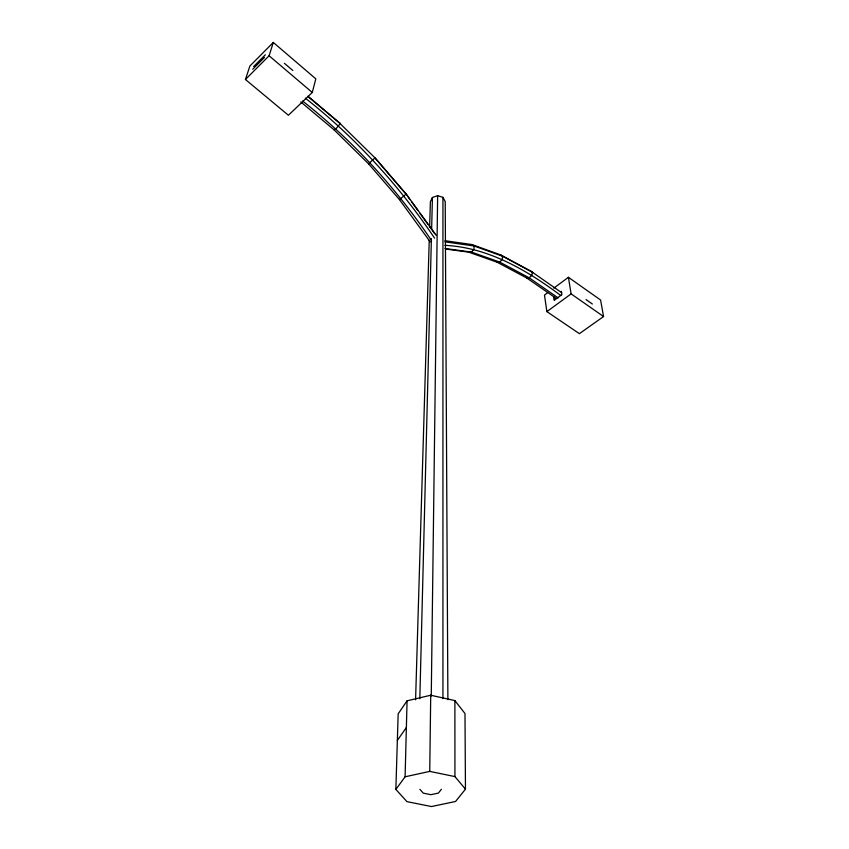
<?xml version="1.0" encoding="UTF-8"?>
<svg xmlns="http://www.w3.org/2000/svg" width="849" height="849" viewBox="0 0 849 849"><rect width="100%" height="100%" fill="white"/><g stroke="black" fill="none" stroke-linecap="round" stroke-linejoin="round"><path stroke-width="1.27" d="M442.934 698.6L442.945 197.35L437.638 195.663L432.428 197.488L430.39 201.733L429.636 226.895M395.857 789.411L405.1 776.793L429.743 771.391L430.719 695.235L454.884 700.584L464.987 713.531L465.464 789.156L455.573 801.467L431.504 806.55L406.958 801.636L395.857 789.411L398.17 713.85L407.064 700.828L430.719 695.235M431.26 696.053L437.638 195.663M405.1 776.793L407.064 700.828M419.831 698.716L431.398 238.59M431.632 229.304L432.428 197.488M415.586 699.809L429.244 240.15M561.359 291.345L561.879 294.645L554.323 300.206L554.429 298.041M409.982 199.6L406.162 194.028L374.993 157.872L339.696 123.201L308.081 96.542M445.025 240.702L471.842 244.533L500.772 254.944L530.933 271.202L532.546 272.349L531.782 275.299L529.214 277.825L526.794 278.016L497.068 262.192L468.606 252.132L445.767 249.054M312.273 92.456L315.817 78.851L273.304 42.45L249.893 66.02L245.435 79.488L288.405 115.262L312.273 92.456L269.101 55.779L273.304 42.45M307.954 96.277L340.322 123.572L335.822 128.921L334.092 129.855L300.811 101.944M397.353 740.402L406.374 727.508M441.406 789.241L438.413 793.083L430.91 794.685L423.248 793.136L419.884 789.326M253.596 66.572L265.366 54.761M252.715 69.257L264.517 57.424M245.435 79.488L269.101 55.779M430.231 241.901L399.476 199.611L406.162 194.028L436.301 235.47M547.594 292.735L544.474 295.059L546.883 311.625L579.411 333.668L603.565 316.528L600.593 300.026L568.416 277.305L553.835 288.108M546.883 311.625L571.112 293.892L568.416 277.305M334.092 129.855L368.54 163.804L374.993 157.872L406.109 194.272M497.068 262.192L499.711 262.086L529.214 277.825L558.164 297.914M468.606 252.132L471.492 252.089L499.711 262.086L502.215 259.444L502.682 256.271L500.772 254.944M444.961 248.492L471.492 252.089L473.933 249.351L474.092 245.987L471.842 244.533M444.876 245.329C488.228 247.452 526.804 270.131 560.754 295.473M444.887 241.838L474.092 245.987L502.682 256.271L532.546 272.349M429.743 771.391L454.937 776.602L465.464 789.156M339.696 123.201L340.322 123.572M526.794 278.016L555.83 298.137M571.112 293.892L603.565 316.528M530.933 271.202L561.645 292.661M586.033 299.57L592.369 304.006M302.605 101.042C352.685 140.361 395.942 187.841 431.557 240.575M305.332 98.134C355.508 137.644 398.881 185.294 434.603 238.176M284.394 63.304L292.841 70.499M368.54 163.804L399.476 199.611M411.532 201.722L417.729 210.255M420.053 213.449L427.8 224.104M429.35 226.227L434.773 233.687M442.945 197.35L445.216 201.542L447.89 699.65M553.824 296.895L554.323 300.206M454.884 700.584L454.937 776.602"/></g></svg>
